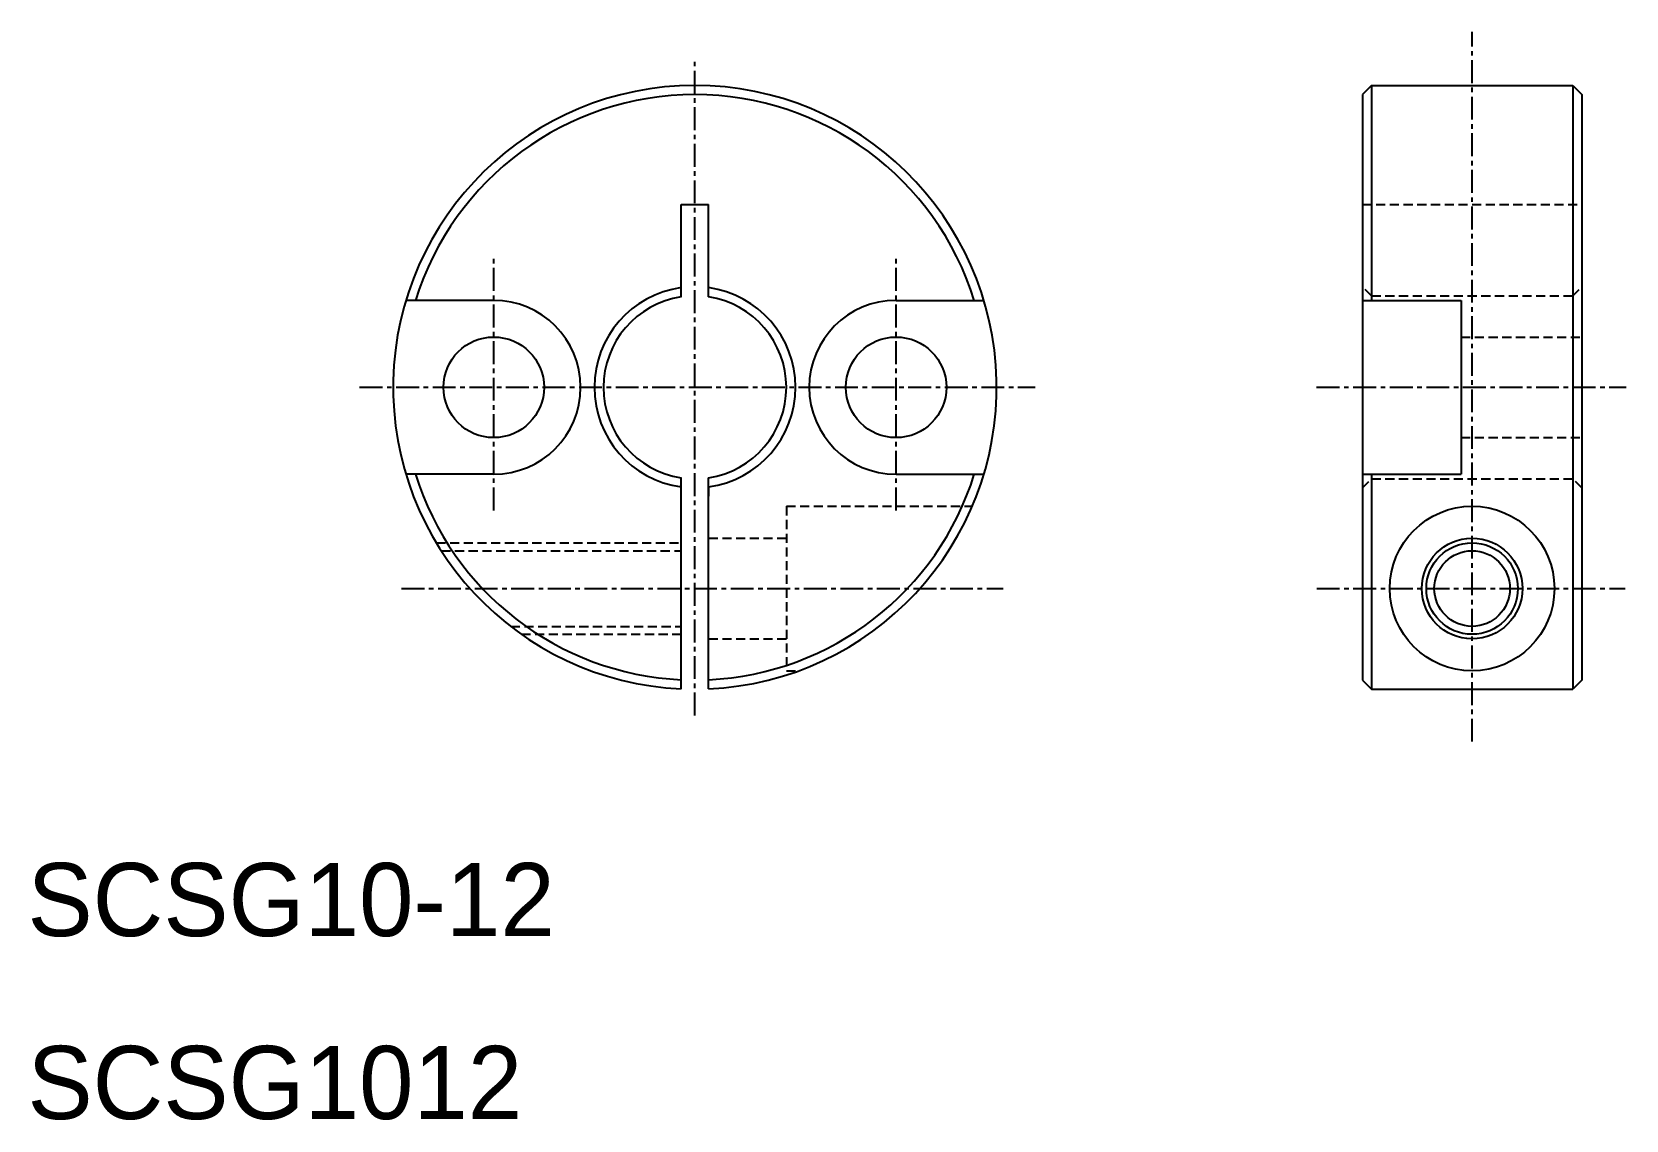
# Model space of a CAD drawing. Extents: x 10.2 to 97.4, y 9.9 to 69.4.
import ezdxf

# ---------------------------------------------------------------- set-up
doc = ezdxf.new("R2010")
doc.units = 0
doc.linetypes.add('CENTER', pattern=[2, 1.25, -0.25, 0.25, -0.25])
doc.linetypes.add('DASHED', pattern=[0.75, 0.5, -0.25])
doc.layers.get('0').update_dxf_attribs({"linetype": 'CONTINUOUS'})
doc.layers.add('CENTER', color=1, linetype='CENTER')

msp = doc.modelspace()

# ---------------------------------------------------------------- linework, layer by layer
at = {"color": 7, "linetype": 'CONTINUOUS'}
for p, q in [((83.5, 66.5), (83, 66)), ((83.5, 66.5), (94.5, 66.5)), ((83.5, 66.5), (83.5, 54.75)), ((94.5, 66.5), (94.5, 33.5)), ((94.5, 66.5), (95, 66)), ((83, 66), (83, 34)), ((95, 66), (95, 34)), ((45.75, 54.975), (45.75, 60)), ((45.75, 60), (47.25, 60)), ((45.75, 54.943), (45.75, 60)), ((47.25, 54.975), (47.25, 60)), ((47.25, 54.943), (47.25, 60)), ((35.5, 54.75), (30.698, 54.75)), ((57.5, 54.75), (62.302, 54.75)), ((83, 54.75), (88.4, 54.75)), ((88.4, 54.75), (88.4, 45.25)), ((35.5, 45.25), (30.698, 45.25)), ((45.75, 33.517), (45.75, 45.057)), ((47.25, 33.517), (47.25, 45.057)), ((47.25, 44.538), (47.25, 44.044)), ((57.5, 45.25), (62.302, 45.25)), ((83, 45.25), (88.4, 45.25)), ((83.5, 45.25), (83.5, 33.5)), ((83, 34), (83.5, 33.5)), ((95, 34), (94.5, 33.5)), ((83.5, 33.5), (94.5, 33.5))]:
    msp.add_line(p, q, dxfattribs=at)
at = {"color": 3, "linetype": 'DASHED'}
for p, q in [((83, 60), (95, 60)), ((83.5, 55), (83, 55.5)), ((83.5, 55), (94.5, 55)), ((94.5, 55), (95, 55.5)), ((88.4, 52.75), (95, 52.75)), ((88.4, 47.25), (95, 47.25)), ((83, 44.5), (83.5, 45)), ((83.5, 45), (94.5, 45)), ((95, 44.5), (94.5, 45)), ((51.5, 43.5), (61.666, 43.5)), ((51.5, 43.5), (51.5, 34.5)), ((32.358, 41.5), (45.75, 41.5)), ((32.627, 41.067), (45.75, 41.067)), ((47.25, 41.75), (51.5, 41.75)), ((36.425, 36.933), (45.75, 36.933)), ((37.013, 36.5), (45.75, 36.5)), ((47.25, 36.25), (51.5, 36.25)), ((51.5, 34.5), (52.157, 34.5))]:
    msp.add_line(p, q, dxfattribs=at)
at = {"color": 7, "linetype": 'CONTINUOUS'}
for centre, radius in [((35.5, 50), 2.75), ((57.5, 50), 2.75), ((89, 39), 4.5), ((89, 39), 2.75), ((89, 39), 2.067)]:
    msp.add_circle(centre, radius, dxfattribs=at)
at = {"color": 3, "linetype": 'CONTINUOUS'}
msp.add_circle((89, 39), 2.5, dxfattribs=at)
at = {"color": 7, "linetype": 'CONTINUOUS'}
for centre, radius, start, end in [((46.5, 50), 16.5, 272.60525, 267.39475), ((46.5, 50), 16, 17.27, 162.73), ((46.5, 50), 5.5, 97.83748, 262.16252), ((46.5, 50), 5, 98.62693, 261.37307), ((46.5, 50), 5.5, 277.83748, 82.16252), ((46.5, 50), 5, 278.62693, 81.37307), ((35.5, 50), 4.75, 270, 90), ((57.5, 50), 4.75, 90, 270), ((46.5, 50), 16, 197.27, 267.31328), ((46.5, 50), 16, 272.68672, 342.73)]:
    msp.add_arc(centre, radius, start, end, dxfattribs=at)
at = {"layer": 'CENTER', "color": 1, "linetype": 'CENTER'}
for p, q in [((89, 30.634), (89, 69.429)), ((46.5, 32.059), (46.5, 67.789)), ((35.5, 43.274), (35.5, 57.171)), ((57.5, 43.274), (57.5, 57.051)), ((28.167, 50), (65.098, 50)), ((80.5, 50), (97.422, 50)), ((30.457, 39), (63.363, 39)), ((80.505, 39), (97.362, 39))]:
    msp.add_line(p, q, dxfattribs=at)

# ---------------------------------------------------------------- texts
at = {"color": 7, "linetype": 'CONTINUOUS'}
for s, p in [('SCSG10-12', (10, 20)), ('SCSG1012', (10, 10))]:
    msp.add_text(s, height=4, dxfattribs=at).set_placement(p)

doc.saveas('drawing.dxf')
